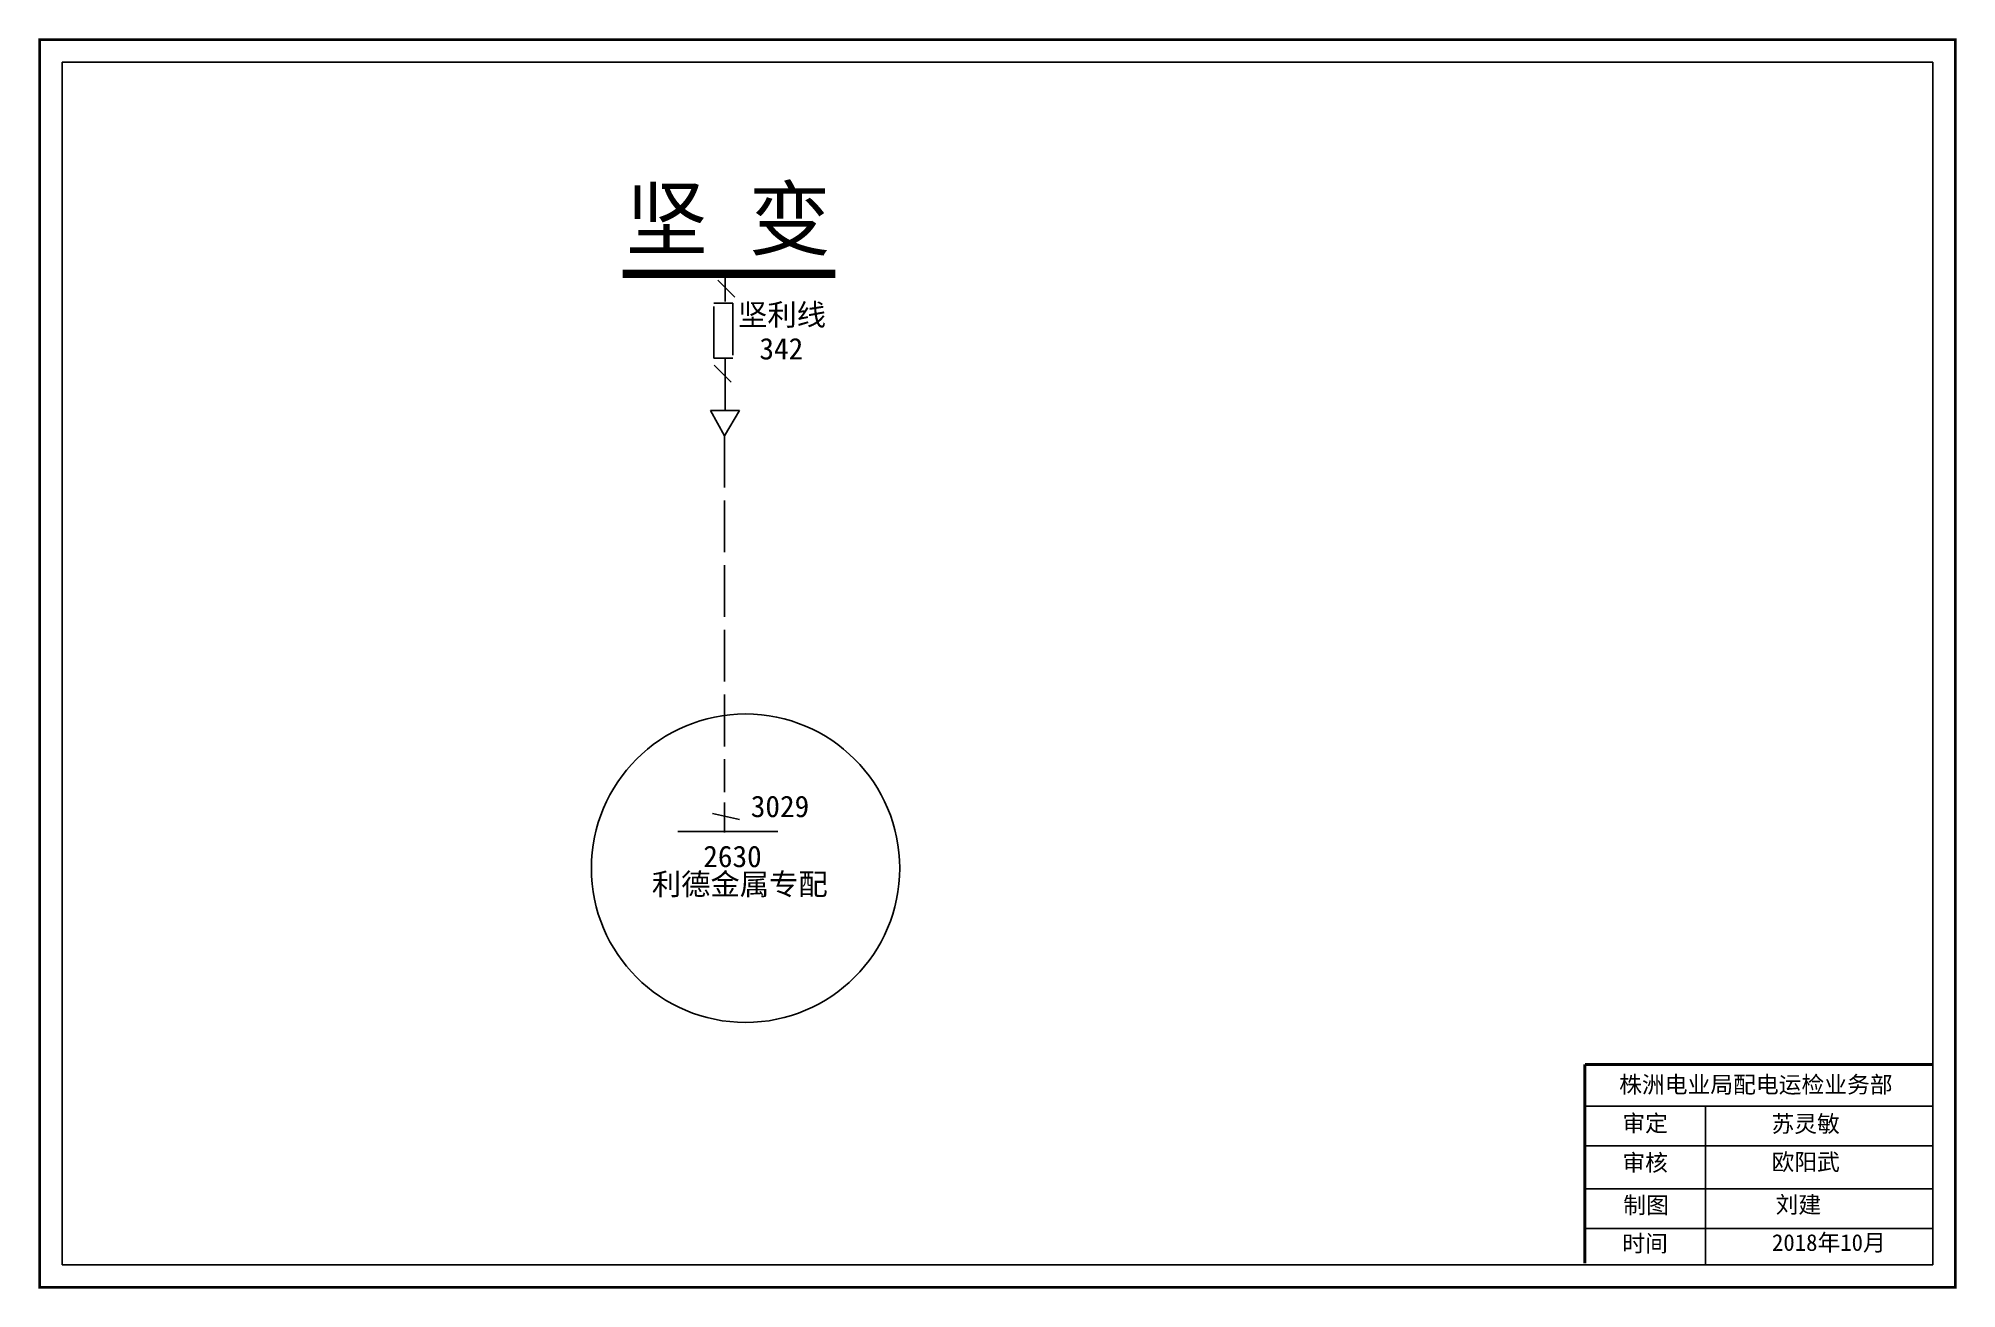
# Model space of a CAD drawing. Extents: x 0 to 344, y 0 to 225.
import ezdxf

# ---------------------------------------------------------------- set-up
doc = ezdxf.new("R2010")
doc.units = 0
doc.header["$LTSCALE"] = 0.774411
doc.linetypes.add('ACAD_ISO02W100', pattern=[15, 12, -3])
doc.layers.get('0').update_dxf_attribs({"linetype": 'CONTINUOUS'})
doc.layers.add('0-RefEdit0', color=7, linetype='CONTINUOUS')
doc.styles.get("Standard").update_dxf_attribs({"font": '', "height": 2.5})
doc.styles.add('字体', font='', dxfattribs={"height": 2.5})
doc.styles.get('Standard').set_extended_font_data('SimSun')
doc.styles.get('字体').set_extended_font_data('楷体_GB2312')

msp = doc.modelspace()

# ---------------------------------------------------------------- linework, layer by layer
at = {"linetype": 'Continuous'}
for p, q in [((125.02, 178.17), (121.96, 181.22)), ((124.35, 162.92), (121.3, 165.97)), ((277.7, 32.9), (340.06, 32.9)), ((299.34, 32.89), (299.34, 4.56)), ((277.7, 25.8), (340.06, 25.8)), ((277.7, 18.05), (340.06, 18.05)), ((277.7, 10.95), (340.06, 10.95))]:
    msp.add_line(p, q, dxfattribs=at)
at = {"linetype": 'ACAD_ISO02W100'}
msp.add_line((123.26, 177.4), (123.26, 182.17), dxfattribs=at)
at = {"color": 7, "linetype": 'ByBlock'}
msp.add_line((123.31, 158.01), (123.31, 167.19), dxfattribs=at)
at = {"color": 7, "linetype": 'Continuous'}
for p, q in [((123.17, 153.27), (120.66, 157.83)), ((120.66, 157.83), (125.88, 157.83)), ((125.88, 157.83), (123.17, 153.27)), ((121.02, 85.45), (125.85, 84.39))]:
    msp.add_line(p, q, dxfattribs=at)
at = {"color": 7, "linetype": 'ACAD_ISO02W100'}
msp.add_line((123.17, 153.28), (123.17, 89.28), dxfattribs=at)
at = {"color": 0, "linetype": 'Continuous'}
msp.add_line((123.17, 87.46), (123.17, 82.04), dxfattribs=at)
at = {"linetype": 'Continuous', "const_width": 0.5}
msp.add_lwpolyline([(0.2, 224.38), (344.18, 224.38), (344.18, 0.41), (0.2, 0.41)], close=True, dxfattribs=at)
at = {"linetype": 'Continuous'}
msp.add_lwpolyline([(4.25, 220.33), (340.13, 220.33), (340.13, 4.46), (4.25, 4.46)], close=True, dxfattribs=at)
at = {"color": 7, "linetype": 'Continuous', "const_width": 1.54}
msp.add_lwpolyline([(104.85, 182.36), (143.08, 182.36)], dxfattribs=at)
at = {"linetype": 'ACAD_ISO02W100'}
msp.add_lwpolyline([(124.64, 167.19), (121.23, 167.19), (121.23, 177.07), (124.64, 177.07)], close=True, dxfattribs=at)
at = {"linetype": 'Continuous', "const_width": 0.5}
for points in [[(277.66, 40.41), (277.66, 4.68)], [(277.7, 40.41), (340.06, 40.41)]]:
    msp.add_lwpolyline(points, dxfattribs=at)
at = {"color": 1, "linetype": 'Continuous'}
msp.add_circle((126.95, 75.64), 27.69, dxfattribs=at)
at = {"layer": '0-RefEdit0', "color": 0, "ltscale": 2}
msp.add_line((114.8, 82.24), (132.72, 82.24), dxfattribs=at)

# ---------------------------------------------------------------- texts
at = {"linetype": 'Continuous', "attachment_point": 1, "style": '字体'}
for s, insert, char_height, width in [('坚 变', (105.41, 197.64), 10.804, 42.4357), ('株洲电业局配电运检业务部', (283.83, 38.3), 3, 82.0179), ('审定', (284.39, 31.34), 3, 23.4615), ('{\\fSimSun|b0|i0|c134|p2;苏灵敏}', (311.18, 31.26), 3, 33.0539), ('审核', (284.39, 24.28), 3, 23.4615), ('{\\fSimSun|b0|i0|c134|p2;欧阳武}', (311.18, 24.41), 3, 33.0539), ('制图', (284.55, 16.66), 3, 23.4615), ('{\\fSimSun|b0|i0|c134|p2;刘建}', (311.91, 16.74), 3, 36.85), ('2018{\\fSimSun|b0|i0|c134|p2;年}10{\\fSimSun|b0|i0|c134|p2;月}', (311.27, 9.94), 3, 26.0085), ('时间', (284.39, 9.78), 3, 23.4615)]:
    msp.add_mtext(s, dxfattribs=dict(at, insert=insert, char_height=char_height, width=width))
at = {"color": 0, "linetype": 'Continuous', "char_height": 3.858, "attachment_point": 1}
for s, insert, width in [('坚利线', (125.61, 176.94), 17.0832), ('342', (129.43, 170.84), 8.7284), ('3029', (127.88, 88.67), 18.3734), ('2630', (119.35, 79.69), 18.3734)]:
    msp.add_mtext(s, dxfattribs=dict(at, insert=insert, width=width))
at = {"color": 0, "linetype": 'Continuous', "insert": (110.12, 74.71), "char_height": 3.8584, "width": 66.5652, "attachment_point": 1, "style": '字体'}
msp.add_mtext('{\\fSimSun|b0|i0|c134|p2;利德金属专配}', dxfattribs=at)

doc.saveas('drawing.dxf')
